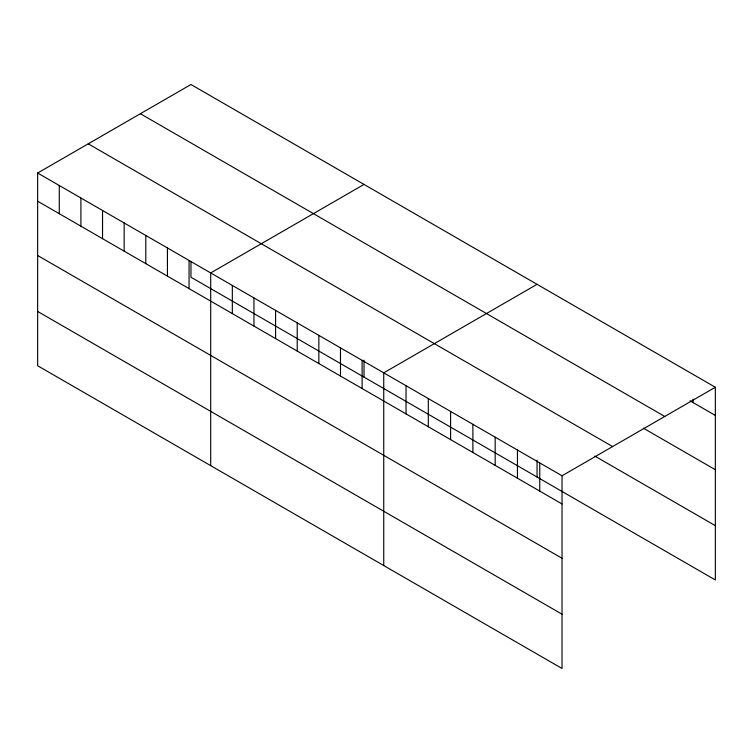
<?xml version="1.0" encoding="UTF-8"?>
<svg xmlns="http://www.w3.org/2000/svg" width="753" height="753" viewBox="0 0 753 753"><rect width="100%" height="100%" fill="white"/><g stroke="black" fill="none" stroke-linecap="round" stroke-linejoin="round"><path stroke-width="1.13" d="M37.65 173.03L562.03 475.774L562.03 668.485L37.65 365.742L37.65 173.03L190.97 84.515L715.35 387.258L715.35 579.97L190.97 277.226L190.97 261.385M364.019 184.419L210.699 272.934L210.699 465.646M537.058 284.323L383.738 372.848L383.738 565.559M562.03 475.774L715.35 387.258M690.021 400.812L715.35 415.43M140.378 113.722L664.758 416.465M643.429 428.203L715.35 469.731M88.242 143.823L612.622 446.567M594.804 456.073L715.35 525.669M37.65 201.211L562.03 503.955M37.65 255.502L562.03 558.255M37.65 311.45L562.03 614.194M693.061 399.043L693.061 402.563M539.741 462.907L539.741 491.088M537.058 460.064L537.058 477.035M517.452 450.04L517.452 478.221M495.173 437.173L495.173 465.354M472.884 424.316L472.884 452.487M450.595 411.449L450.595 439.62M428.306 398.582L428.306 426.753M406.027 385.715L406.027 413.886M364.019 360.16L364.019 377.131M362.108 360.358L362.108 388.529M340.478 347.867L340.478 376.048M318.848 335.377L318.848 363.558M297.219 322.886L297.219 351.067M275.589 310.405L275.589 338.577M253.959 297.915L253.959 326.087M232.329 285.425L232.329 313.606M189.059 260.453L189.059 288.625M167.43 247.963L167.43 276.135M145.8 235.473L145.8 263.654M124.17 222.982L124.17 251.163M102.54 210.501L102.54 238.673M80.91 198.011L80.91 226.182M59.28 185.52L59.28 213.701"/></g></svg>
